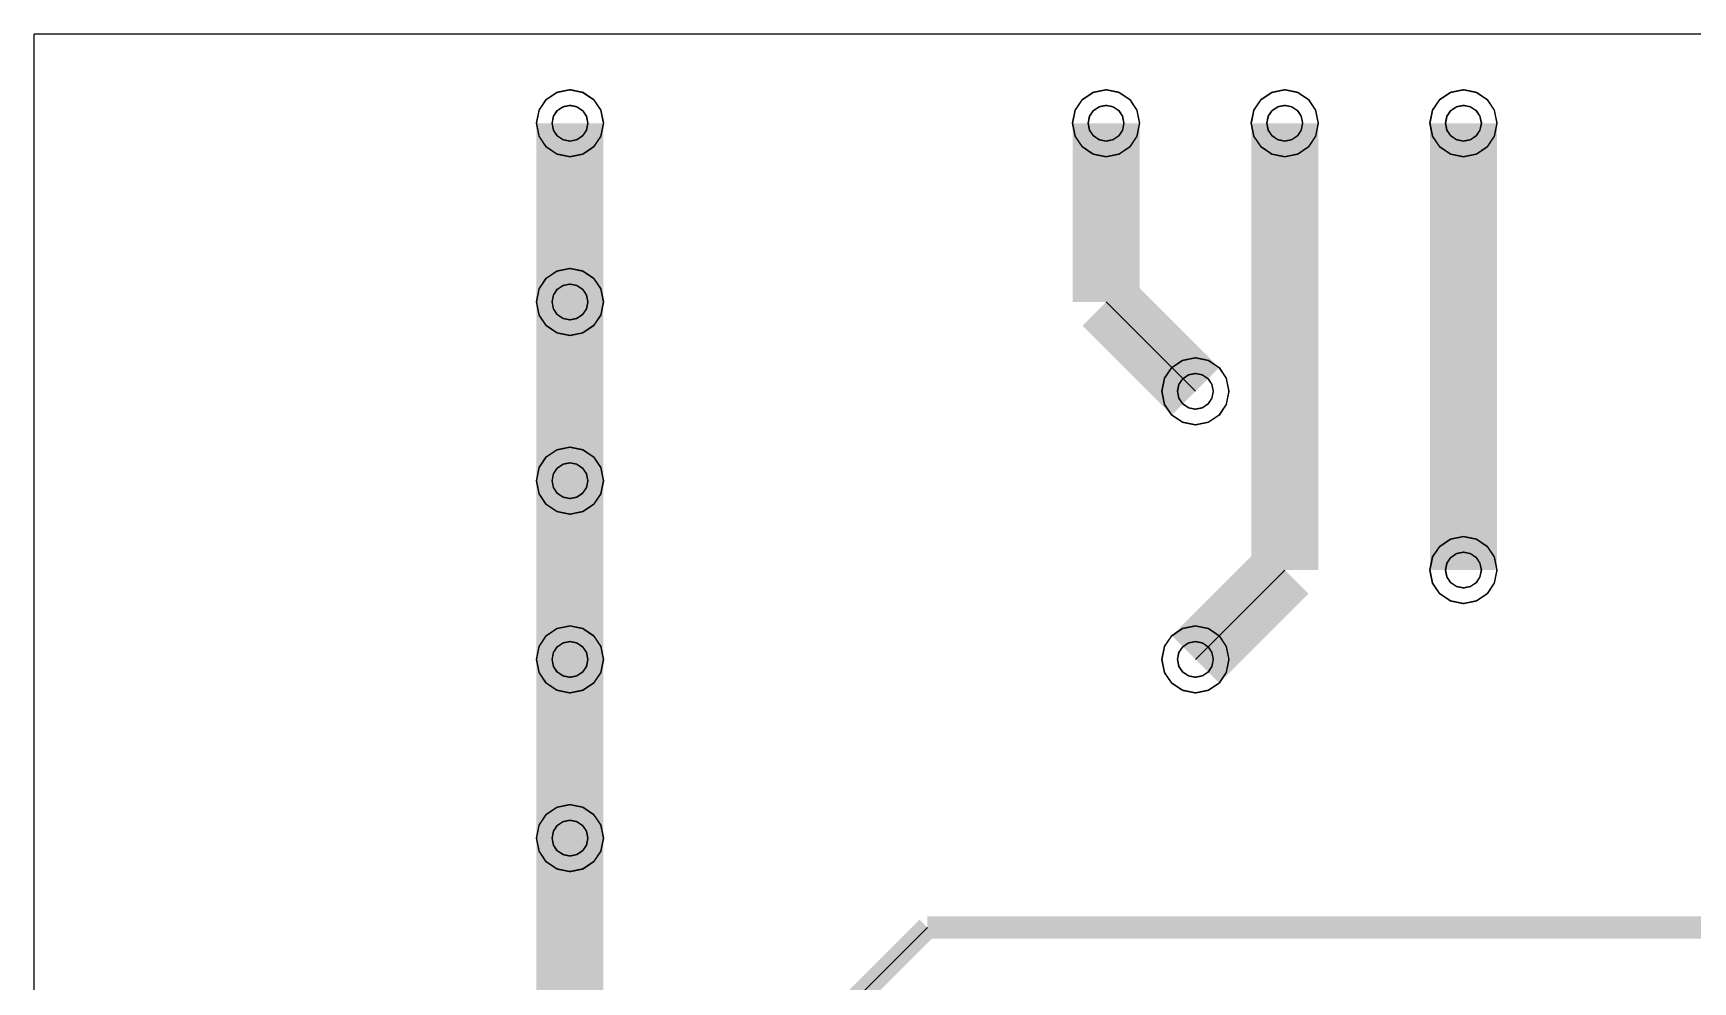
# Model space of a CAD drawing. Extents: x 0.8 to 14.6, y 0 to 10.
# Drawn here: x 0.842 to 4.712, y 7.821 to 10.033 of the extents above; entities that cross this region are included whole.
import ezdxf

# ---------------------------------------------------------------- set-up
doc = ezdxf.new("R2010")
doc.units = 0
doc.layers.get('0').update_dxf_attribs({"linetype": 'CONTINUOUS'})

msp = doc.modelspace()

# ---------------------------------------------------------------- linework, layer by layer
at = {"color": 0}
for points, const_width in [([(0.84375, 10.0313), (14.5938, 10.0313)], 0.00313), ([(0.84375, 0.03125), (0.84375, 10.0313)], 0.00313), ([(2.09375, 9.40625), (2.09375, 9.82292)], 0.15625), ([(3.34375, 9.40625), (3.34375, 9.82292)], 0.15625), ([(3.76042, 8.78125), (3.76042, 9.82292)], 0.15625), ([(4.17708, 8.78125), (4.17708, 9.82292)], 0.15625), ([(2.09375, 8.78125), (2.09375, 9.40625)], 0.15625), ([(3.55208, 9.19792), (3.34375, 9.40625)], 0.15625), ([(2.09375, 8.57292), (2.09375, 8.78125)], 0.15625), ([(3.55208, 8.57292), (3.76042, 8.78125)], 0.15625), ([(2.09375, 8.57292), (2.09375, 8.36458)], 0.15625), ([(2.09375, 8.36458), (2.09375, 7.73958)], 0.15625), ([(2.92708, 7.94792), (2.71875, 7.73958)], 0.05208), ([(4.80208, 7.94792), (2.92708, 7.94792)], 0.05208)]:
    msp.add_lwpolyline(points, dxfattribs=dict(at, const_width=const_width))
at = {"color": 0, "const_width": 0.00344}
for points in [[(2.17188, 9.82292), (2.16569, 9.79253), (2.14899, 9.76768), (2.12414, 9.75097), (2.09375, 9.74479), (2.06332, 9.75097), (2.03847, 9.76768), (2.02175, 9.79253), (2.01563, 9.82292), (2.02175, 9.85335), (2.03847, 9.87819), (2.06332, 9.89492), (2.09375, 9.90104), (2.12414, 9.89492), (2.14899, 9.87819), (2.16569, 9.85335), (2.17188, 9.82292)], [(3.42188, 9.82292), (3.41569, 9.79253), (3.39899, 9.76768), (3.37414, 9.75097), (3.34375, 9.74479), (3.31332, 9.75097), (3.28847, 9.76768), (3.27175, 9.79253), (3.26563, 9.82292), (3.27175, 9.85335), (3.28847, 9.87819), (3.31332, 9.89492), (3.34375, 9.90104), (3.37414, 9.89492), (3.39899, 9.87819), (3.41569, 9.85335), (3.42188, 9.82292)], [(3.83854, 9.82292), (3.83236, 9.79253), (3.81565, 9.76768), (3.79081, 9.75097), (3.76042, 9.74479), (3.72999, 9.75097), (3.70514, 9.76768), (3.68842, 9.79253), (3.68229, 9.82292), (3.68842, 9.85335), (3.70514, 9.87819), (3.72999, 9.89492), (3.76042, 9.90104), (3.79081, 9.89492), (3.81565, 9.87819), (3.83236, 9.85335), (3.83854, 9.82292)], [(4.25521, 9.82292), (4.24903, 9.79253), (4.23232, 9.76768), (4.20747, 9.75097), (4.17708, 9.74479), (4.14665, 9.75097), (4.12181, 9.76768), (4.10508, 9.79253), (4.09896, 9.82292), (4.10508, 9.85335), (4.12181, 9.87819), (4.14665, 9.89492), (4.17708, 9.90104), (4.20747, 9.89492), (4.23232, 9.87819), (4.24903, 9.85335), (4.25521, 9.82292)], [(2.17188, 9.40625), (2.16569, 9.37586), (2.14899, 9.35101), (2.12414, 9.33431), (2.09375, 9.32813), (2.06332, 9.33431), (2.03847, 9.35101), (2.02175, 9.37586), (2.01563, 9.40625), (2.02175, 9.43668), (2.03847, 9.46153), (2.06332, 9.47825), (2.09375, 9.48438), (2.12414, 9.47825), (2.14899, 9.46153), (2.16569, 9.43668), (2.17188, 9.40625)], [(3.63021, 9.19792), (3.62403, 9.16753), (3.60732, 9.14268), (3.58247, 9.12597), (3.55208, 9.11979), (3.52165, 9.12597), (3.49681, 9.14268), (3.48008, 9.16753), (3.47396, 9.19792), (3.48008, 9.22835), (3.49681, 9.25319), (3.52165, 9.26992), (3.55208, 9.27604), (3.58247, 9.26992), (3.60732, 9.25319), (3.62403, 9.22835), (3.63021, 9.19792)], [(2.17188, 8.98958), (2.16569, 8.95919), (2.14899, 8.93435), (2.12414, 8.91764), (2.09375, 8.91146), (2.06332, 8.91764), (2.03847, 8.93435), (2.02175, 8.95919), (2.01563, 8.98958), (2.02175, 9.02001), (2.03847, 9.04486), (2.06332, 9.06158), (2.09375, 9.06771), (2.12414, 9.06158), (2.14899, 9.04486), (2.16569, 9.02001), (2.17188, 8.98958)], [(4.25521, 8.78125), (4.24903, 8.75086), (4.23232, 8.72601), (4.20747, 8.70931), (4.17708, 8.70313), (4.14665, 8.70931), (4.12181, 8.72601), (4.10508, 8.75086), (4.09896, 8.78125), (4.10508, 8.81168), (4.12181, 8.83653), (4.14665, 8.85325), (4.17708, 8.85938), (4.20747, 8.85325), (4.23232, 8.83653), (4.24903, 8.81168), (4.25521, 8.78125)], [(2.17188, 8.57292), (2.16569, 8.54253), (2.14899, 8.51768), (2.12414, 8.50097), (2.09375, 8.49479), (2.06332, 8.50097), (2.03847, 8.51768), (2.02175, 8.54253), (2.01563, 8.57292), (2.02175, 8.60335), (2.03847, 8.62819), (2.06332, 8.64492), (2.09375, 8.65104), (2.12414, 8.64492), (2.14899, 8.62819), (2.16569, 8.60335), (2.17188, 8.57292)], [(3.63021, 8.57292), (3.62403, 8.54253), (3.60732, 8.51768), (3.58247, 8.50097), (3.55208, 8.49479), (3.52165, 8.50097), (3.49681, 8.51768), (3.48008, 8.54253), (3.47396, 8.57292), (3.48008, 8.60335), (3.49681, 8.62819), (3.52165, 8.64492), (3.55208, 8.65104), (3.58247, 8.64492), (3.60732, 8.62819), (3.62403, 8.60335), (3.63021, 8.57292)], [(2.17188, 8.15625), (2.16569, 8.12586), (2.14899, 8.10101), (2.12414, 8.08431), (2.09375, 8.07813), (2.06332, 8.08431), (2.03847, 8.10101), (2.02175, 8.12586), (2.01563, 8.15625), (2.02175, 8.18668), (2.03847, 8.21153), (2.06332, 8.22825), (2.09375, 8.23438), (2.12414, 8.22825), (2.14899, 8.21153), (2.16569, 8.18668), (2.17188, 8.15625)]]:
    msp.add_lwpolyline(points, close=True, dxfattribs=at)
at = {"color": 0}
for points in [[(2.17188, 9.82292), (2.16569, 9.79253), (2.14899, 9.76768), (2.12414, 9.75097), (2.09375, 9.74479), (2.06332, 9.75097), (2.03847, 9.76768), (2.02175, 9.79253), (2.01563, 9.82292), (2.02175, 9.85335), (2.03847, 9.87819), (2.06332, 9.89492), (2.09375, 9.90104), (2.12414, 9.89492), (2.14899, 9.87819), (2.16569, 9.85335), (2.17188, 9.82292)], [(3.42188, 9.82292), (3.41569, 9.79253), (3.39899, 9.76768), (3.37414, 9.75097), (3.34375, 9.74479), (3.31332, 9.75097), (3.28847, 9.76768), (3.27175, 9.79253), (3.26563, 9.82292), (3.27175, 9.85335), (3.28847, 9.87819), (3.31332, 9.89492), (3.34375, 9.90104), (3.37414, 9.89492), (3.39899, 9.87819), (3.41569, 9.85335), (3.42188, 9.82292)], [(3.83854, 9.82292), (3.83236, 9.79253), (3.81565, 9.76768), (3.79081, 9.75097), (3.76042, 9.74479), (3.72999, 9.75097), (3.70514, 9.76768), (3.68842, 9.79253), (3.68229, 9.82292), (3.68842, 9.85335), (3.70514, 9.87819), (3.72999, 9.89492), (3.76042, 9.90104), (3.79081, 9.89492), (3.81565, 9.87819), (3.83236, 9.85335), (3.83854, 9.82292)], [(4.25521, 9.82292), (4.24903, 9.79253), (4.23232, 9.76768), (4.20747, 9.75097), (4.17708, 9.74479), (4.14665, 9.75097), (4.12181, 9.76768), (4.10508, 9.79253), (4.09896, 9.82292), (4.10508, 9.85335), (4.12181, 9.87819), (4.14665, 9.89492), (4.17708, 9.90104), (4.20747, 9.89492), (4.23232, 9.87819), (4.24903, 9.85335), (4.25521, 9.82292)], [(2.17188, 9.40625), (2.16569, 9.37586), (2.14899, 9.35101), (2.12414, 9.33431), (2.09375, 9.32813), (2.06332, 9.33431), (2.03847, 9.35101), (2.02175, 9.37586), (2.01563, 9.40625), (2.02175, 9.43668), (2.03847, 9.46153), (2.06332, 9.47825), (2.09375, 9.48438), (2.12414, 9.47825), (2.14899, 9.46153), (2.16569, 9.43668), (2.17188, 9.40625)], [(3.63021, 9.19792), (3.62403, 9.16753), (3.60732, 9.14268), (3.58247, 9.12597), (3.55208, 9.11979), (3.52165, 9.12597), (3.49681, 9.14268), (3.48008, 9.16753), (3.47396, 9.19792), (3.48008, 9.22835), (3.49681, 9.25319), (3.52165, 9.26992), (3.55208, 9.27604), (3.58247, 9.26992), (3.60732, 9.25319), (3.62403, 9.22835), (3.63021, 9.19792)], [(2.17188, 8.98958), (2.16569, 8.95919), (2.14899, 8.93435), (2.12414, 8.91764), (2.09375, 8.91146), (2.06332, 8.91764), (2.03847, 8.93435), (2.02175, 8.95919), (2.01563, 8.98958), (2.02175, 9.02001), (2.03847, 9.04486), (2.06332, 9.06158), (2.09375, 9.06771), (2.12414, 9.06158), (2.14899, 9.04486), (2.16569, 9.02001), (2.17188, 8.98958)], [(4.25521, 8.78125), (4.24903, 8.75086), (4.23232, 8.72601), (4.20747, 8.70931), (4.17708, 8.70313), (4.14665, 8.70931), (4.12181, 8.72601), (4.10508, 8.75086), (4.09896, 8.78125), (4.10508, 8.81168), (4.12181, 8.83653), (4.14665, 8.85325), (4.17708, 8.85938), (4.20747, 8.85325), (4.23232, 8.83653), (4.24903, 8.81168), (4.25521, 8.78125)], [(2.17188, 8.57292), (2.16569, 8.54253), (2.14899, 8.51768), (2.12414, 8.50097), (2.09375, 8.49479), (2.06332, 8.50097), (2.03847, 8.51768), (2.02175, 8.54253), (2.01563, 8.57292), (2.02175, 8.60335), (2.03847, 8.62819), (2.06332, 8.64492), (2.09375, 8.65104), (2.12414, 8.64492), (2.14899, 8.62819), (2.16569, 8.60335), (2.17188, 8.57292)], [(3.63021, 8.57292), (3.62403, 8.54253), (3.60732, 8.51768), (3.58247, 8.50097), (3.55208, 8.49479), (3.52165, 8.50097), (3.49681, 8.51768), (3.48008, 8.54253), (3.47396, 8.57292), (3.48008, 8.60335), (3.49681, 8.62819), (3.52165, 8.64492), (3.55208, 8.65104), (3.58247, 8.64492), (3.60732, 8.62819), (3.62403, 8.60335), (3.63021, 8.57292)], [(2.17188, 8.15625), (2.16569, 8.12586), (2.14899, 8.10101), (2.12414, 8.08431), (2.09375, 8.07813), (2.06332, 8.08431), (2.03847, 8.10101), (2.02175, 8.12586), (2.01563, 8.15625), (2.02175, 8.18668), (2.03847, 8.21153), (2.06332, 8.22825), (2.09375, 8.23438), (2.12414, 8.22825), (2.14899, 8.21153), (2.16569, 8.18668), (2.17188, 8.15625)]]:
    msp.add_lwpolyline(points, close=True, dxfattribs=at)
at = {"color": 7, "const_width": 0.00344}
for points in [[(2.13542, 9.82292), (2.13211, 9.80675), (2.12321, 9.79346), (2.10992, 9.78456), (2.09375, 9.78125), (2.07753, 9.78456), (2.06429, 9.79346), (2.05533, 9.80675), (2.05208, 9.82292), (2.05533, 9.83914), (2.06429, 9.85237), (2.07753, 9.86133), (2.09375, 9.86458), (2.10992, 9.86133), (2.12321, 9.85237), (2.13211, 9.83914), (2.13542, 9.82292)], [(3.38542, 9.82292), (3.38211, 9.80675), (3.37321, 9.79346), (3.35992, 9.78456), (3.34375, 9.78125), (3.32753, 9.78456), (3.31429, 9.79346), (3.30533, 9.80675), (3.30208, 9.82292), (3.30533, 9.83914), (3.31429, 9.85237), (3.32753, 9.86133), (3.34375, 9.86458), (3.35992, 9.86133), (3.37321, 9.85237), (3.38211, 9.83914), (3.38542, 9.82292)], [(3.80208, 9.82292), (3.79878, 9.80675), (3.78988, 9.79346), (3.77658, 9.78456), (3.76042, 9.78125), (3.74419, 9.78456), (3.73096, 9.79346), (3.722, 9.80675), (3.71875, 9.82292), (3.722, 9.83914), (3.73096, 9.85237), (3.74419, 9.86133), (3.76042, 9.86458), (3.77658, 9.86133), (3.78988, 9.85237), (3.79878, 9.83914), (3.80208, 9.82292)], [(4.21875, 9.82292), (4.21544, 9.80675), (4.20654, 9.79346), (4.19325, 9.78456), (4.17708, 9.78125), (4.16086, 9.78456), (4.14763, 9.79346), (4.13867, 9.80675), (4.13542, 9.82292), (4.13867, 9.83914), (4.14763, 9.85237), (4.16086, 9.86133), (4.17708, 9.86458), (4.19325, 9.86133), (4.20654, 9.85237), (4.21544, 9.83914), (4.21875, 9.82292)], [(2.13542, 9.40625), (2.13211, 9.39008), (2.12321, 9.37679), (2.10992, 9.36789), (2.09375, 9.36458), (2.07753, 9.36789), (2.06429, 9.37679), (2.05533, 9.39008), (2.05208, 9.40625), (2.05533, 9.42247), (2.06429, 9.43571), (2.07753, 9.44467), (2.09375, 9.44792), (2.10992, 9.44467), (2.12321, 9.43571), (2.13211, 9.42247), (2.13542, 9.40625)], [(3.59375, 9.19792), (3.59044, 9.18175), (3.58154, 9.16846), (3.56825, 9.15956), (3.55208, 9.15625), (3.53586, 9.15956), (3.52262, 9.16846), (3.51367, 9.18175), (3.51042, 9.19792), (3.51367, 9.21414), (3.52262, 9.22737), (3.53586, 9.23633), (3.55208, 9.23958), (3.56825, 9.23633), (3.58154, 9.22737), (3.59044, 9.21414), (3.59375, 9.19792)], [(2.13542, 8.98958), (2.13211, 8.97342), (2.12321, 8.96013), (2.10992, 8.95122), (2.09375, 8.94792), (2.07753, 8.95122), (2.06429, 8.96013), (2.05533, 8.97342), (2.05208, 8.98958), (2.05533, 9.00581), (2.06429, 9.01904), (2.07753, 9.028), (2.09375, 9.03125), (2.10992, 9.028), (2.12321, 9.01904), (2.13211, 9.00581), (2.13542, 8.98958)], [(4.21875, 8.78125), (4.21544, 8.76508), (4.20654, 8.75179), (4.19325, 8.74289), (4.17708, 8.73958), (4.16086, 8.74289), (4.14763, 8.75179), (4.13867, 8.76508), (4.13542, 8.78125), (4.13867, 8.79747), (4.14763, 8.81071), (4.16086, 8.81967), (4.17708, 8.82292), (4.19325, 8.81967), (4.20654, 8.81071), (4.21544, 8.79747), (4.21875, 8.78125)], [(2.13542, 8.57292), (2.13211, 8.55675), (2.12321, 8.54346), (2.10992, 8.53456), (2.09375, 8.53125), (2.07753, 8.53456), (2.06429, 8.54346), (2.05533, 8.55675), (2.05208, 8.57292), (2.05533, 8.58914), (2.06429, 8.60237), (2.07753, 8.61133), (2.09375, 8.61458), (2.10992, 8.61133), (2.12321, 8.60237), (2.13211, 8.58914), (2.13542, 8.57292)], [(3.59375, 8.57292), (3.59044, 8.55675), (3.58154, 8.54346), (3.56825, 8.53456), (3.55208, 8.53125), (3.53586, 8.53456), (3.52262, 8.54346), (3.51367, 8.55675), (3.51042, 8.57292), (3.51367, 8.58914), (3.52262, 8.60237), (3.53586, 8.61133), (3.55208, 8.61458), (3.56825, 8.61133), (3.58154, 8.60237), (3.59044, 8.58914), (3.59375, 8.57292)], [(2.13542, 8.15625), (2.13211, 8.14008), (2.12321, 8.12679), (2.10992, 8.11789), (2.09375, 8.11458), (2.07753, 8.11789), (2.06429, 8.12679), (2.05533, 8.14008), (2.05208, 8.15625), (2.05533, 8.17247), (2.06429, 8.18571), (2.07753, 8.19467), (2.09375, 8.19792), (2.10992, 8.19467), (2.12321, 8.18571), (2.13211, 8.17247), (2.13542, 8.15625)]]:
    msp.add_lwpolyline(points, close=True, dxfattribs=at)
at = {"color": 7}
for points in [[(2.13542, 9.82292), (2.13211, 9.80675), (2.12321, 9.79346), (2.10992, 9.78456), (2.09375, 9.78125), (2.07753, 9.78456), (2.06429, 9.79346), (2.05533, 9.80675), (2.05208, 9.82292), (2.05533, 9.83914), (2.06429, 9.85237), (2.07753, 9.86133), (2.09375, 9.86458), (2.10992, 9.86133), (2.12321, 9.85237), (2.13211, 9.83914), (2.13542, 9.82292)], [(3.38542, 9.82292), (3.38211, 9.80675), (3.37321, 9.79346), (3.35992, 9.78456), (3.34375, 9.78125), (3.32753, 9.78456), (3.31429, 9.79346), (3.30533, 9.80675), (3.30208, 9.82292), (3.30533, 9.83914), (3.31429, 9.85237), (3.32753, 9.86133), (3.34375, 9.86458), (3.35992, 9.86133), (3.37321, 9.85237), (3.38211, 9.83914), (3.38542, 9.82292)], [(3.80208, 9.82292), (3.79878, 9.80675), (3.78988, 9.79346), (3.77658, 9.78456), (3.76042, 9.78125), (3.74419, 9.78456), (3.73096, 9.79346), (3.722, 9.80675), (3.71875, 9.82292), (3.722, 9.83914), (3.73096, 9.85237), (3.74419, 9.86133), (3.76042, 9.86458), (3.77658, 9.86133), (3.78988, 9.85237), (3.79878, 9.83914), (3.80208, 9.82292)], [(4.21875, 9.82292), (4.21544, 9.80675), (4.20654, 9.79346), (4.19325, 9.78456), (4.17708, 9.78125), (4.16086, 9.78456), (4.14763, 9.79346), (4.13867, 9.80675), (4.13542, 9.82292), (4.13867, 9.83914), (4.14763, 9.85237), (4.16086, 9.86133), (4.17708, 9.86458), (4.19325, 9.86133), (4.20654, 9.85237), (4.21544, 9.83914), (4.21875, 9.82292)], [(2.13542, 9.40625), (2.13211, 9.39008), (2.12321, 9.37679), (2.10992, 9.36789), (2.09375, 9.36458), (2.07753, 9.36789), (2.06429, 9.37679), (2.05533, 9.39008), (2.05208, 9.40625), (2.05533, 9.42247), (2.06429, 9.43571), (2.07753, 9.44467), (2.09375, 9.44792), (2.10992, 9.44467), (2.12321, 9.43571), (2.13211, 9.42247), (2.13542, 9.40625)], [(3.59375, 9.19792), (3.59044, 9.18175), (3.58154, 9.16846), (3.56825, 9.15956), (3.55208, 9.15625), (3.53586, 9.15956), (3.52262, 9.16846), (3.51367, 9.18175), (3.51042, 9.19792), (3.51367, 9.21414), (3.52262, 9.22737), (3.53586, 9.23633), (3.55208, 9.23958), (3.56825, 9.23633), (3.58154, 9.22737), (3.59044, 9.21414), (3.59375, 9.19792)], [(2.13542, 8.98958), (2.13211, 8.97342), (2.12321, 8.96013), (2.10992, 8.95122), (2.09375, 8.94792), (2.07753, 8.95122), (2.06429, 8.96013), (2.05533, 8.97342), (2.05208, 8.98958), (2.05533, 9.00581), (2.06429, 9.01904), (2.07753, 9.028), (2.09375, 9.03125), (2.10992, 9.028), (2.12321, 9.01904), (2.13211, 9.00581), (2.13542, 8.98958)], [(4.21875, 8.78125), (4.21544, 8.76508), (4.20654, 8.75179), (4.19325, 8.74289), (4.17708, 8.73958), (4.16086, 8.74289), (4.14763, 8.75179), (4.13867, 8.76508), (4.13542, 8.78125), (4.13867, 8.79747), (4.14763, 8.81071), (4.16086, 8.81967), (4.17708, 8.82292), (4.19325, 8.81967), (4.20654, 8.81071), (4.21544, 8.79747), (4.21875, 8.78125)], [(2.13542, 8.57292), (2.13211, 8.55675), (2.12321, 8.54346), (2.10992, 8.53456), (2.09375, 8.53125), (2.07753, 8.53456), (2.06429, 8.54346), (2.05533, 8.55675), (2.05208, 8.57292), (2.05533, 8.58914), (2.06429, 8.60237), (2.07753, 8.61133), (2.09375, 8.61458), (2.10992, 8.61133), (2.12321, 8.60237), (2.13211, 8.58914), (2.13542, 8.57292)], [(3.59375, 8.57292), (3.59044, 8.55675), (3.58154, 8.54346), (3.56825, 8.53456), (3.55208, 8.53125), (3.53586, 8.53456), (3.52262, 8.54346), (3.51367, 8.55675), (3.51042, 8.57292), (3.51367, 8.58914), (3.52262, 8.60237), (3.53586, 8.61133), (3.55208, 8.61458), (3.56825, 8.61133), (3.58154, 8.60237), (3.59044, 8.58914), (3.59375, 8.57292)], [(2.13542, 8.15625), (2.13211, 8.14008), (2.12321, 8.12679), (2.10992, 8.11789), (2.09375, 8.11458), (2.07753, 8.11789), (2.06429, 8.12679), (2.05533, 8.14008), (2.05208, 8.15625), (2.05533, 8.17247), (2.06429, 8.18571), (2.07753, 8.19467), (2.09375, 8.19792), (2.10992, 8.19467), (2.12321, 8.18571), (2.13211, 8.17247), (2.13542, 8.15625)]]:
    msp.add_lwpolyline(points, close=True, dxfattribs=at)
at = {"color": 0}
for points in [[(3.55208, 9.19792), (3.34375, 9.40625)], [(3.55208, 8.57292), (3.76042, 8.78125)], [(2.92708, 7.94792), (2.71875, 7.73958)]]:
    msp.add_lwpolyline(points, dxfattribs=at)

doc.saveas('drawing.dxf')
